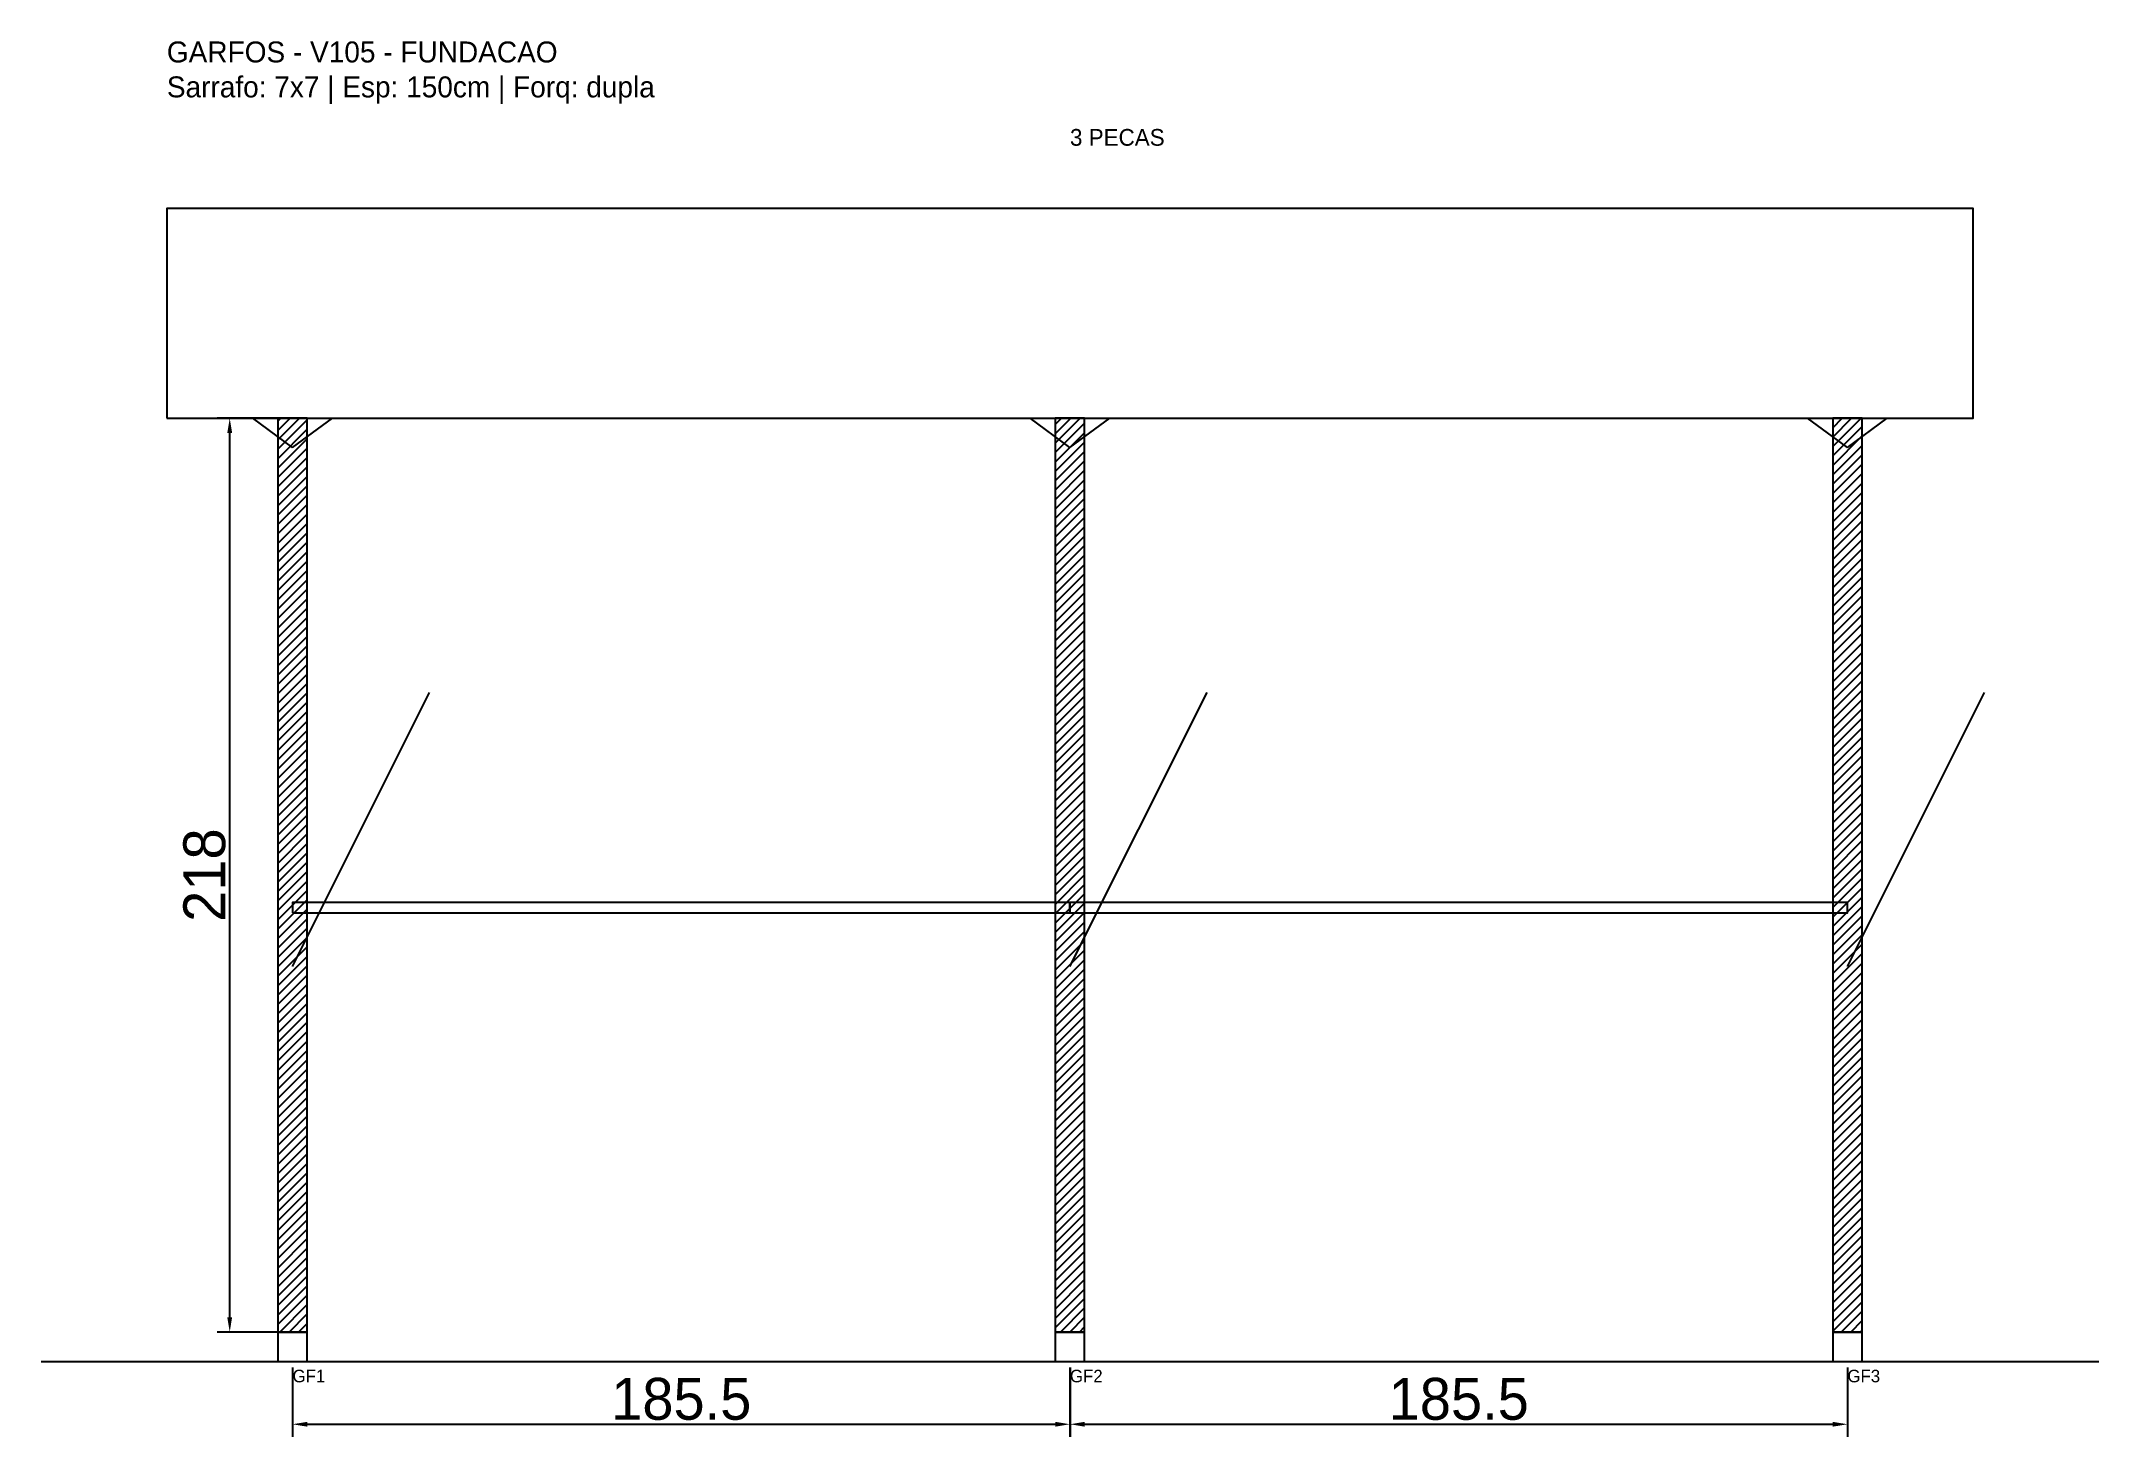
# Model space of a CAD drawing. Header units: metres. Extents: x -30 to 461, y -25 to 308.
import ezdxf

# ---------------------------------------------------------------- set-up
doc = ezdxf.new("R2010")
doc.units = ezdxf.units.M
for name, color, linetype in [('BARRA_ANCORAGEM', 1, 'Continuous'), ('COTA', 241, 'Continuous'), ('GARFOS OK', 3, 'Continuous'), ('NOME DA VIGA', 6, 'Continuous'), ('SARR_7x7', 40, 'Continuous'), ('TIRAS REESCORAMENTO', 252, 'Continuous'), ('VIGAS', 3, 'Continuous')]:
    doc.layers.add(name, color=color, linetype=linetype)
doc.dimstyles.new('EZ DXF', dxfattribs={"dimtxt": 10, "dimasz": 3.5, "dimexe": 3, "dimexo": 1.5, "dimgap": 1, "dimtad": 1, "dimdec": 1, "dimdsep": 46, "dimcen": 2.5, "dimazin": 3, "dimtfac": 1, "dimtmove": 0, "dimatfit": 3})

msp = doc.modelspace()

# ---------------------------------------------------------------- hatches: boundary and pattern name
at = {"layer": 'COTA'}
h = msp.add_hatch(dxfattribs=at)
h.set_pattern_fill('ANSI31', scale=0.5)
h.paths.add_polyline_path([(26.5, 0), (33.5, 0), (33.5, 218), (26.5, 218)])
h = msp.add_hatch(dxfattribs=at)
h.set_pattern_fill('ANSI31', scale=0.5)
h.paths.add_polyline_path([(212.04, 0), (219.04, 0), (219.04, 218), (212.04, 218)])
h = msp.add_hatch(dxfattribs=at)
h.set_pattern_fill('ANSI31', scale=0.5)
h.paths.add_polyline_path([(397.59, 0), (404.59, 0), (404.59, 218), (397.59, 218)])

# ---------------------------------------------------------------- linework, layer by layer
at = {"layer": 'BARRA_ANCORAGEM'}
for p, q in [((30, 87.2), (62.7, 152.6)), ((215.54, 87.2), (248.24, 152.6)), ((401.09, 87.2), (433.79, 152.6))]:
    msp.add_line(p, q, dxfattribs=at)
at = {"layer": 'GARFOS OK'}
for p, q in [((30, 211), (20.5, 218)), ((20.5, 218), (39.5, 218)), ((30, 211), (39.5, 218)), ((215.54, 211), (206.04, 218)), ((206.04, 218), (225.04, 218)), ((215.54, 211), (225.04, 218)), ((401.09, 211), (391.59, 218)), ((391.59, 218), (410.59, 218)), ((401.09, 211), (410.59, 218))]:
    msp.add_line(p, q, dxfattribs=at)
at = {"layer": 'GARFOS OK', "linetype": 'CONTINUOUS'}
msp.add_line((-30, -7), (461.09, -7), dxfattribs=at)
at = {"layer": 'GARFOS OK'}
for points in [[(26.5, 0), (33.5, 0), (33.5, 218), (26.5, 218), (26.5, 0)], [(212.04, 0), (219.04, 0), (219.04, 218), (212.04, 218), (212.04, 0)], [(397.59, 0), (404.59, 0), (404.59, 218), (397.59, 218), (397.59, 0)]]:
    msp.add_lwpolyline(points, dxfattribs=at)
at = {"layer": 'SARR_7x7'}
for points in [[(26.5, -7), (33.5, -7), (33.5, 0), (26.5, 0), (26.5, -7)], [(212.04, -7), (219.04, -7), (219.04, 0), (212.04, 0), (212.04, -7)], [(397.59, -7), (404.59, -7), (404.59, 0), (397.59, 0), (397.59, -7)]]:
    msp.add_lwpolyline(points, dxfattribs=at)
at = {"layer": 'TIRAS REESCORAMENTO'}
for points in [[(30, 100), (215.54, 100), (215.54, 102.5), (30, 102.5), (30, 100)], [(215.54, 100), (401.09, 100), (401.09, 102.5), (215.54, 102.5), (215.54, 100)]]:
    msp.add_lwpolyline(points, dxfattribs=at)
at = {"layer": 'VIGAS'}
msp.add_lwpolyline([(0, 218), (431.09, 218), (431.09, 268), (0, 268), (0, 218)], dxfattribs=at)

# ---------------------------------------------------------------- texts
at = {"layer": 'NOME DA VIGA'}
for s, height, p in [('3 PECAS', 4, (215.54, 283)), ('GF1', 3, (30, -12)), ('GF2', 3, (215.54, -12)), ('GF3', 3, (401.09, -12))]:
    msp.add_text(s, height=height, dxfattribs=at).set_placement(p)
at = {"layer": 'NOME DA VIGA', "insert": (0, 293), "char_height": 5, "attachment_point": 7}
msp.add_mtext('GARFOS - V105 - FUNDACAO\\PSarrafo: 7x7 | Esp: 150cm | Forq: dupla', dxfattribs=at)

# ---------------------------------------------------------------- dimensions: what is measured, and where the dimension line sits
at = {"layer": 'COTA'}
msp.add_linear_dim(base=(15, 0), p1=(30, 0), p2=(30, 218), angle=90, dimstyle='EZ DXF', dxfattribs=at).render()
for base, p1, p2 in [((30, -22), (30, -7), (215.54, -7)), ((215.5435, -22), (215.5435, -7), (401.0869, -7))]:
    msp.add_linear_dim(base=base, p1=p1, p2=p2, dimstyle='EZ DXF', dxfattribs=at).render()

doc.saveas('drawing.dxf')
